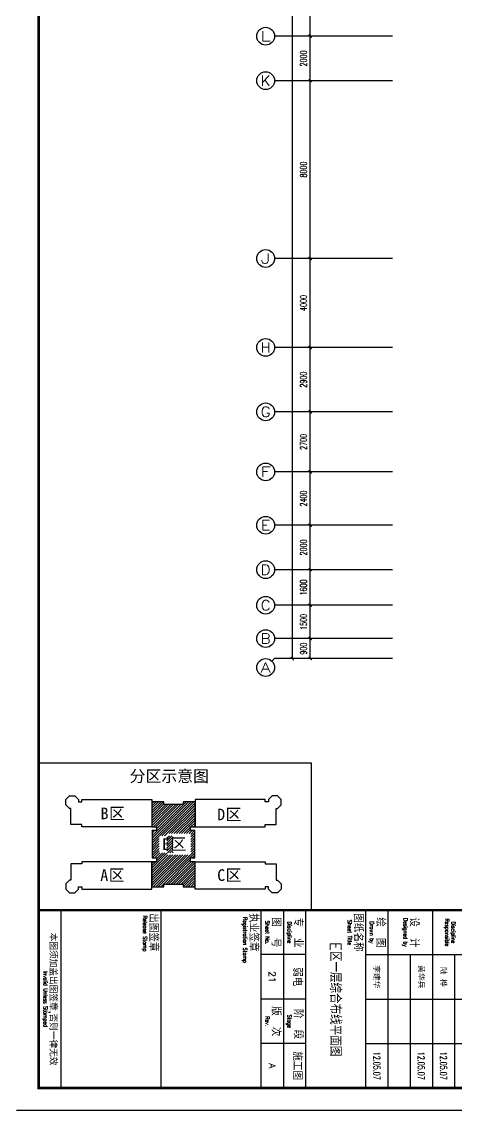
# Model space of a CAD drawing. Extents: x 190999 to 834799, y -200814 to 215286.
# Drawn here: x 666844 to 686368, y 36986 to 85954 of the extents above; entities that cross this region are included whole.
import ezdxf
from ezdxf.enums import TextEntityAlignment as Align

# ---------------------------------------------------------------- set-up
doc = ezdxf.new("R2010")
doc.units = 0
doc.header["$LTSCALE"] = 1000
doc.header["$MEASUREMENT"] = 0
for name, color, linetype in [('AXIS', 3, 'Continuous'), ('AXIS_TEXT', 7, 'Continuous'), ('PUB_HATCH', 250, 'Continuous'), ('图框', 189, 'Continuous'), ('房间名称', 7, 'Continuous')]:
    doc.layers.add(name, color=color, linetype=linetype)
doc.styles.add('_TCH_AXIS', font='COMPLEX', dxfattribs={"bigfont": 'GBCBIG'})
doc.styles.add('COMPLEX', font='COMPLEX')
doc.styles.add('DIM_FONT', font='SIMPLEX', dxfattribs={"width": 0.7, "bigfont": 'GBCBIG'})
doc.styles.add('HT', font='simhei.ttf')
doc.styles.add('TKZ1_tjhts.shx', font='tjromant.shx', dxfattribs={"bigfont": 'tjhts.shx'})
doc.styles.add('TKZ2_tjkts.shx', font='tjromant.shx', dxfattribs={"bigfont": 'tjkts.shx'})
doc.styles.add('车', font='simhei.ttf')
doc.dimstyles.new('DIMN', dxfattribs={"dimtxt": 300, "dimasz": 100, "dimexe": 250, "dimexo": 300, "dimgap": 150, "dimtad": 1, "dimdec": 0, "dimzin": 0, "dimdsep": 46, "dimtxsty": 'DIM_FONT', "dimblk": 'ARCHTICK', "dimcen": 0.09, "dimclrt": 7, "dimazin": 2, "dimtfac": 1, "dimtdec": 0, "dimtix": 1, "dimtmove": 2, "dimatfit": 3, "dimfxl": 0, "dimtolj": 1, "dimtzin": 0, "dimarcsym": 0})

# ---------------------------------------------------------------- blocks, each defined once
blk = doc.blocks.new('TJAD_TK_A0')
at = {"layer": '图框'}
for p, q in [((2162, -441.7), (2162, 399.3)), ((2092, -284.7), (2092, -154.7)), ((2112, -284.7), (2112, -164.7)), ((2132, -284.7), (2132, -164.7)), ((2092, -244.7), (2152, -244.7)), ((2072, -254.7), (2152, -254.7)), ((2092, -264.7), (2152, -264.7)), ((2072, -274.7), (2152, -274.7)), ((2072, -311.7), (2152, -311.7)), ((2092, -311.7), (2092, -331.7)), ((2112, -311.7), (2112, -331.7)), ((2132, -311.7), (2132, -331.7)), ((2072, -321.7), (2152, -321.7)), ((2072, -376.7), (2152, -376.7)), ((2072, -421.7), (2152, -421.7))]:
    blk.add_line(p, q, dxfattribs=at)
at = {"layer": '图框', "const_width": 1.2}
blk.add_lwpolyline([(2152, -431.7), (2152, 389.3), (998, 389.3), (998, -431.7)], close=True, dxfattribs=at)
at = {"layer": '图框'}
for points, const_width in [([(2072, 389.3), (2072, -431.7)], 1), ([(2072, -284.7), (2152, -284.7)], 0.6), ([(2072, -331.7), (2152, -331.7)], 0.6)]:
    blk.add_lwpolyline(points, dxfattribs=dict(at, const_width=const_width))
at = {"layer": '图框', "style": 'TKZ2_tjkts.shx', "width": 0.8}
for s, p in [('Discipline', (2082, -245.28)), ('Responsible', (2082, -248)), ('Designed by', (2082, -266.76)), ('Drawn by', (2082, -281.86)), ('Sheet Title', (2082, -291.86)), ('Discipline', (2082, -318.86)), ('Stage', (2122, -318.86)), ('Sheet No.', (2082, -328.86)), ('Rev.', (2122, -328.86)), ('Registration Stamp', (2085.41, -338.86)), ('Release Stamp', (2082.52, -383.86)), ('Invalid Unless Stamped', (2112, -428.53))]:
    blk.add_text(s, height=1.8, dxfattribs=at).set_placement(p, align=Align.MIDDLE_CENTER)
at = {"layer": '图框', "color": 0, "style": '车'}
for s, p in [('陆 桦', (2102, -249.7)), ('黄华兵', (2102, -259.7)), ('李建华', (2102, -279.7))]:
    blk.add_text(s, height=2.5, dxfattribs=at).set_placement(p, align=Align.MIDDLE_CENTER)
at = {"layer": '图框', "color": 0, "style": 'TKZ1_tjhts.shx', "width": 0.7}
for p in [(2142, -249.7), (2142, -259.7), (2142, -279.7)]:
    blk.add_text('12.05.07', height=3, dxfattribs=at).set_placement(p, align=Align.MIDDLE_CENTER)
at = {"layer": '图框', "style": 'TKZ2_tjkts.shx'}
for s, height, p in [('设  计', 3.6, (2082, -263.06)), ('绘  图', 3.6, (2082, -278.16)), ('图纸名称', 3.6, (2082, -288.16)), ('专  业', 3.6, (2082, -315.16)), (' 阶  段', 3.6, (2122, -315.16)), ('图  号', 3.6, (2082, -325.16)), ('版  次', 3.6, (2122, -325.16)), ('执业签章', 3.6, (2082, -335.16)), ('出图签章', 3.6, (2082, -380.16)), ('本图须加盖出图签章,否则一律无效', 3, (2112, -425.28))]:
    blk.add_text(s, height=height, dxfattribs=at).set_placement(p, align=Align.MIDDLE_CENTER)
at = {"layer": '图框', "color": 3, "style": 'TKZ1_tjhts.shx'}
for s, height, p in [('弱电', 3.6, (2102, -315.54)), ('施工图', 3.6, (2142, -315.54)), ('A', 3, (2142, -326.7))]:
    blk.add_text(s, height=height, dxfattribs=at).set_placement(p, align=Align.MIDDLE_CENTER)
blk = doc.blocks.new('_ArchTick')
at = {"const_width": 0.5}
blk.add_lwpolyline([(-0.7, -0.7), (0.7, 0.7)], dxfattribs=at)
blk = doc.blocks.new('*D378')
at = {"layer": 'AXIS', "color": 0, "lineweight": -2}
for p, q in [((680599, 58204), (679554, 58204)), ((679804, 57304), (679804, 58204)), ((680599, 57304), (679554, 57304))]:
    blk.add_line(p, q, dxfattribs=at)
at = {"layer": 'Defpoints', "color": 0}
for p in [(679804, 58204), (680899, 58204), (680899, 57304)]:
    blk.add_point(p, dxfattribs=at)
at = {"layer": 'AXIS', "color": 0, "lineweight": -2, "xscale": 100, "yscale": 100, "zscale": 100}
for p, rotation in [((679804, 58204), 90), ((679804, 57304), 270)]:
    blk.add_blockref('_ArchTick', p, dxfattribs=dict(at, rotation=rotation))
at = {"layer": 'AXIS', "color": 7, "insert": (679504, 57754), "char_height": 300, "attachment_point": 5, "rotation": 90, "style": 'DIM_FONT'}
blk.add_mtext('\\A1;900', dxfattribs=at)
blk = doc.blocks.new('*D379')
at = {"layer": 'AXIS', "color": 0, "lineweight": -2}
for p, q in [((680599, 59704), (679554, 59704)), ((679804, 58204), (679804, 59704)), ((680599, 58204), (679554, 58204))]:
    blk.add_line(p, q, dxfattribs=at)
at = {"layer": 'Defpoints', "color": 0}
for p in [(679804, 59704), (680899, 59704), (680899, 58204)]:
    blk.add_point(p, dxfattribs=at)
at = {"layer": 'AXIS', "color": 0, "lineweight": -2, "xscale": 100, "yscale": 100, "zscale": 100}
for p, rotation in [((679804, 59704), 90), ((679804, 58204), 270)]:
    blk.add_blockref('_ArchTick', p, dxfattribs=dict(at, rotation=rotation))
at = {"layer": 'AXIS', "color": 7, "insert": (679504, 58954), "char_height": 300, "attachment_point": 5, "rotation": 90, "style": 'DIM_FONT'}
blk.add_mtext('\\A1;1500', dxfattribs=at)
blk = doc.blocks.new('*D380')
at = {"layer": 'AXIS', "color": 0, "lineweight": -2}
for p, q in [((680599, 61304), (679554, 61304)), ((679804, 59704), (679804, 61304)), ((680599, 59704), (679554, 59704))]:
    blk.add_line(p, q, dxfattribs=at)
at = {"layer": 'Defpoints', "color": 0}
for p in [(679804, 61304), (680899, 61304), (680899, 59704)]:
    blk.add_point(p, dxfattribs=at)
at = {"layer": 'AXIS', "color": 0, "lineweight": -2, "xscale": 100, "yscale": 100, "zscale": 100}
for p, rotation in [((679804, 61304), 90), ((679804, 59704), 270)]:
    blk.add_blockref('_ArchTick', p, dxfattribs=dict(at, rotation=rotation))
at = {"layer": 'AXIS', "color": 7, "insert": (679504, 60504), "char_height": 300, "attachment_point": 5, "rotation": 90, "style": 'DIM_FONT'}
blk.add_mtext('\\A1;1600', dxfattribs=at)
blk = doc.blocks.new('*D381')
at = {"layer": 'AXIS', "color": 0, "lineweight": -2}
for p, q in [((680599, 63304), (679554, 63304)), ((679804, 61304), (679804, 63304)), ((680599, 61304), (679554, 61304))]:
    blk.add_line(p, q, dxfattribs=at)
at = {"layer": 'Defpoints', "color": 0}
for p in [(679804, 63304), (680899, 63304), (680899, 61304)]:
    blk.add_point(p, dxfattribs=at)
at = {"layer": 'AXIS', "color": 0, "lineweight": -2, "xscale": 100, "yscale": 100, "zscale": 100}
for p, rotation in [((679804, 63304), 90), ((679804, 61304), 270)]:
    blk.add_blockref('_ArchTick', p, dxfattribs=dict(at, rotation=rotation))
at = {"layer": 'AXIS', "color": 7, "insert": (679504, 62304), "char_height": 300, "attachment_point": 5, "rotation": 90, "style": 'DIM_FONT'}
blk.add_mtext('\\A1;2000', dxfattribs=at)
blk = doc.blocks.new('*D382')
at = {"layer": 'AXIS', "color": 0, "lineweight": -2}
for p, q in [((680599, 65704), (679554, 65704)), ((679804, 63304), (679804, 65704)), ((680599, 63304), (679554, 63304))]:
    blk.add_line(p, q, dxfattribs=at)
at = {"layer": 'Defpoints', "color": 0}
for p in [(679804, 65704), (680899, 65704), (680899, 63304)]:
    blk.add_point(p, dxfattribs=at)
at = {"layer": 'AXIS', "color": 0, "lineweight": -2, "xscale": 100, "yscale": 100, "zscale": 100}
for p, rotation in [((679804, 65704), 90), ((679804, 63304), 270)]:
    blk.add_blockref('_ArchTick', p, dxfattribs=dict(at, rotation=rotation))
at = {"layer": 'AXIS', "color": 7, "insert": (679504, 64504), "char_height": 300, "attachment_point": 5, "rotation": 90, "style": 'DIM_FONT'}
blk.add_mtext('\\A1;2400', dxfattribs=at)
blk = doc.blocks.new('*D383')
at = {"layer": 'AXIS', "color": 0, "lineweight": -2}
for p, q in [((680599, 68404), (679554, 68404)), ((679804, 65704), (679804, 68404)), ((680599, 65704), (679554, 65704))]:
    blk.add_line(p, q, dxfattribs=at)
at = {"layer": 'Defpoints', "color": 0}
for p in [(679804, 68404), (680899, 68404), (680899, 65704)]:
    blk.add_point(p, dxfattribs=at)
at = {"layer": 'AXIS', "color": 0, "lineweight": -2, "xscale": 100, "yscale": 100, "zscale": 100}
for p, rotation in [((679804, 68404), 90), ((679804, 65704), 270)]:
    blk.add_blockref('_ArchTick', p, dxfattribs=dict(at, rotation=rotation))
at = {"layer": 'AXIS', "color": 7, "insert": (679504, 67054), "char_height": 300, "attachment_point": 5, "rotation": 90, "style": 'DIM_FONT'}
blk.add_mtext('\\A1;2700', dxfattribs=at)
blk = doc.blocks.new('*D384')
at = {"layer": 'AXIS', "color": 0, "lineweight": -2}
for p, q in [((680599, 71304), (679554, 71304)), ((679804, 68404), (679804, 71304)), ((680599, 68404), (679554, 68404))]:
    blk.add_line(p, q, dxfattribs=at)
at = {"layer": 'Defpoints', "color": 0}
for p in [(679804, 71304), (680899, 71304), (680899, 68404)]:
    blk.add_point(p, dxfattribs=at)
at = {"layer": 'AXIS', "color": 0, "lineweight": -2, "xscale": 100, "yscale": 100, "zscale": 100}
for p, rotation in [((679804, 71304), 90), ((679804, 68404), 270)]:
    blk.add_blockref('_ArchTick', p, dxfattribs=dict(at, rotation=rotation))
at = {"layer": 'AXIS', "color": 7, "insert": (679504, 69854), "char_height": 300, "attachment_point": 5, "rotation": 90, "style": 'DIM_FONT'}
blk.add_mtext('\\A1;2900', dxfattribs=at)
blk = doc.blocks.new('*D385')
at = {"layer": 'AXIS', "color": 0, "lineweight": -2}
for p, q in [((680599, 75304), (679554, 75304)), ((679804, 71304), (679804, 75304)), ((680599, 71304), (679554, 71304))]:
    blk.add_line(p, q, dxfattribs=at)
at = {"layer": 'Defpoints', "color": 0}
for p in [(679804, 75304), (680899, 75304), (680899, 71304)]:
    blk.add_point(p, dxfattribs=at)
at = {"layer": 'AXIS', "color": 0, "lineweight": -2, "xscale": 100, "yscale": 100, "zscale": 100}
for p, rotation in [((679804, 75304), 90), ((679804, 71304), 270)]:
    blk.add_blockref('_ArchTick', p, dxfattribs=dict(at, rotation=rotation))
at = {"layer": 'AXIS', "color": 7, "insert": (679504, 73304), "char_height": 300, "attachment_point": 5, "rotation": 90, "style": 'DIM_FONT'}
blk.add_mtext('\\A1;4000', dxfattribs=at)
blk = doc.blocks.new('*D386')
at = {"layer": 'AXIS', "color": 0, "lineweight": -2}
for p, q in [((680599, 83304), (679554, 83304)), ((679804, 75304), (679804, 83304)), ((680599, 75304), (679554, 75304))]:
    blk.add_line(p, q, dxfattribs=at)
at = {"layer": 'Defpoints', "color": 0}
for p in [(679804, 83304), (680899, 83304), (680899, 75304)]:
    blk.add_point(p, dxfattribs=at)
at = {"layer": 'AXIS', "color": 0, "lineweight": -2, "xscale": 100, "yscale": 100, "zscale": 100}
for p, rotation in [((679804, 83304), 90), ((679804, 75304), 270)]:
    blk.add_blockref('_ArchTick', p, dxfattribs=dict(at, rotation=rotation))
at = {"layer": 'AXIS', "color": 7, "insert": (679504, 79304), "char_height": 300, "attachment_point": 5, "rotation": 90, "style": 'DIM_FONT'}
blk.add_mtext('\\A1;8000', dxfattribs=at)
blk = doc.blocks.new('*D387')
at = {"layer": 'AXIS', "color": 0, "lineweight": -2}
for p, q in [((680599, 85304), (679554, 85304)), ((679804, 83304), (679804, 85304)), ((680599, 83304), (679554, 83304))]:
    blk.add_line(p, q, dxfattribs=at)
at = {"layer": 'Defpoints', "color": 0}
for p in [(679804, 85304), (680899, 85304), (680899, 83304)]:
    blk.add_point(p, dxfattribs=at)
at = {"layer": 'AXIS', "color": 0, "lineweight": -2, "xscale": 100, "yscale": 100, "zscale": 100}
for p, rotation in [((679804, 85304), 90), ((679804, 83304), 270)]:
    blk.add_blockref('_ArchTick', p, dxfattribs=dict(at, rotation=rotation))
at = {"layer": 'AXIS', "color": 7, "insert": (679504, 84304), "char_height": 300, "attachment_point": 5, "rotation": 90, "style": 'DIM_FONT'}
blk.add_mtext('\\A1;2000', dxfattribs=at)
blk = doc.blocks.new('*D388')
at = {"layer": 'AXIS', "color": 0, "lineweight": -2}
for p, q in [((680599, 89304), (679554, 89304)), ((679804, 85304), (679804, 89304)), ((680599, 85304), (679554, 85304))]:
    blk.add_line(p, q, dxfattribs=at)
at = {"layer": 'Defpoints', "color": 0}
for p in [(679804, 89304), (680899, 89304), (680899, 85304)]:
    blk.add_point(p, dxfattribs=at)
at = {"layer": 'AXIS', "color": 0, "lineweight": -2, "xscale": 100, "yscale": 100, "zscale": 100}
for p, rotation in [((679804, 89304), 90), ((679804, 85304), 270)]:
    blk.add_blockref('_ArchTick', p, dxfattribs=dict(at, rotation=rotation))
at = {"layer": 'AXIS', "color": 7, "insert": (679504, 87304), "char_height": 300, "attachment_point": 5, "rotation": 90, "style": 'DIM_FONT'}
blk.add_mtext('\\A1;4000', dxfattribs=at)
blk = doc.blocks.new('*D405')
at = {"layer": 'AXIS', "color": 0, "lineweight": -2}
for p, q in [((680599, 145304), (678754, 145304)), ((679004, 57304), (679004, 145304)), ((680599, 57304), (678754, 57304))]:
    blk.add_line(p, q, dxfattribs=at)
at = {"layer": 'Defpoints', "color": 0}
for p in [(679004, 145304), (680899, 145304), (680899, 57304)]:
    blk.add_point(p, dxfattribs=at)
at = {"layer": 'AXIS', "color": 0, "lineweight": -2, "xscale": 100, "yscale": 100, "zscale": 100}
for p, rotation in [((679004, 145304), 90), ((679004, 57304), 270)]:
    blk.add_blockref('_ArchTick', p, dxfattribs=dict(at, rotation=rotation))
at = {"layer": 'AXIS', "color": 7, "insert": (678704, 101304), "char_height": 300, "attachment_point": 5, "rotation": 90, "style": 'DIM_FONT'}
blk.add_mtext('\\A1;88000', dxfattribs=at)
blk = doc.blocks.new('_AXISO')
blk.add_circle((0, 0), 0.5)
at = {"layer": 'AXIS_TEXT', "style": 'COMPLEX', "width": 1.041667}
blk.add_attdef('A', text='', height=0.56, dxfattribs=at).set_placement((-0.25, -0.28), (0.25, -0.28), align=Align.FIT)

msp = doc.modelspace()

# ---------------------------------------------------------------- hatches: boundary and pattern name
at = {"layer": 'PUB_HATCH'}
h = msp.add_hatch(dxfattribs=at)
h.set_pattern_fill('ANSI31', color=256, scale=50, style=0)
h.set_pattern_definition([(45, (49665.26, 1283198.1), (-56.1266008, 56.1266008), [])])
edge = h.paths.add_edge_path(flags=16)
edge.add_line((673019.7, 48572.2), (673650.3, 48572.2))
edge.add_line((673650.3, 48572.2), (673650.3, 49329.8))
edge.add_line((673650.3, 49329.8), (673019.7, 49329.8))
edge.add_line((673019.7, 49329.8), (673019.7, 48572.2))
edge.add_line((673365.3, 48480.7), (674438.9, 48480.7))
edge.add_line((674438.9, 48480.7), (674438.9, 49433.2))
edge.add_line((674438.9, 49433.2), (673365.3, 49433.2))
edge.add_line((673365.3, 49433.2), (673365.3, 48480.7))
h.paths.add_polyline_path([(673662.1, 47160.8), (674097, 47160.8), (674097, 47035.8), (674629.5, 47035.8), (674629.5, 48165.8), (674432, 48165.8), (674432, 48335.8), (674627, 48335.8), (674627, 49565.8), (674432, 49565.8), (674432, 49735.8), (674629.5, 49735.8), (674629.5, 50865.8), (674097, 50865.8), (674097, 50740.8), (673227.1, 50740.8), (673227.1, 50865.8), (672694.5, 50865.8), (672694.5, 49735.8), (672892.1, 49735.8), (672892.1, 49565.8), (672697.1, 49565.8), (672697.1, 48335.8), (672892.1, 48335.8), (672892.1, 48165.8), (672694.5, 48165.8), (672694.5, 47035.8), (673227.1, 47035.8), (673227.1, 47160.8)])

# ---------------------------------------------------------------- linework, layer by layer
msp.add_lwpolyline([(667598.5, 45986.5), (679864, 45986.5), (679864, 52604), (667598.5, 52604)], close=True)
for points in [[(672689.6, 50865.8), (672689.6, 49735.8), (669547, 49735.8), (669547, 49835.8), (669047, 49835.8), (669047, 50565.8), (668993.9, 50565.8), (668827, 50732.7), (668827, 50968.8), (668994, 51135.8), (669230.1, 51135.8), (669397.1, 50968.8), (669397.1, 50865.8), (669547, 50865.8), (669547, 50965.8), (672689.6, 50965.8), (672689.6, 50865.8)], [(674634.5, 50865.8), (674634.5, 49735.8), (677777, 49735.8), (677777, 49835.8), (678277.1, 49835.8), (678277.1, 50565.8), (678330.2, 50565.8), (678497.1, 50732.7), (678497.1, 50968.8), (678330.1, 51135.8), (678094, 51135.8), (677927, 50968.8), (677927, 50865.8), (677777, 50865.8), (677777, 50965.8), (674634.5, 50965.8), (674634.5, 50865.8)], [(673662.1, 47160.8), (674097, 47160.8), (674097, 47035.8), (674629.5, 47035.8), (674629.5, 47035.8), (674629.5, 48165.8), (674432, 48165.8), (674432, 48335.8), (674627, 48335.8), (674627, 49565.8), (674432, 49565.8), (674432, 49735.8), (674629.5, 49735.8), (674629.5, 50865.8), (674097, 50865.8), (674097, 50740.8), (673227.1, 50740.8), (673227.1, 50865.8), (672694.5, 50865.8), (672694.5, 49735.8), (672892.1, 49735.8), (672892.1, 49565.8), (672697.1, 49565.8), (672697.1, 48335.8), (672892.1, 48335.8), (672892.1, 48165.8), (672694.5, 48165.8), (672694.5, 47035.8), (672694.5, 47035.8), (673227.1, 47035.8), (673227.1, 47160.8), (673662.1, 47160.8)], [(672689.6, 47035.8), (672689.6, 48165.8), (669547, 48165.8), (669547, 48065.8), (669047, 48065.8), (669047, 47335.8), (668993.9, 47335.8), (668827, 47168.9), (668827, 46932.8), (668994, 46765.8), (669230.1, 46765.8), (669397.1, 46932.8), (669397.1, 47035.8), (669547, 47035.8), (669547, 46935.8), (672689.6, 46935.8), (672689.6, 47035.8)], [(674634.5, 47035.8), (674634.5, 48165.8), (677777, 48165.8), (677777, 48065.8), (678277.1, 48065.8), (678277.1, 47335.8), (678330.2, 47335.8), (678497.1, 47168.9), (678497.1, 46932.8), (678330.1, 46765.8), (678094, 46765.8), (677927, 46932.8), (677927, 47035.8), (677777, 47035.8), (677777, 46935.8), (674634.5, 46935.8), (674634.5, 47035.8)]]:
    msp.add_lwpolyline(points)
at = {"layer": 'AXIS'}
for p, q in [((683509.3, 85303.7), (678204.1, 85303.7)), ((683509.3, 83303.7), (678204.1, 83303.7)), ((683509.3, 75303.7), (678204.1, 75303.7)), ((683509.3, 71303.7), (678204.1, 71303.7)), ((683509.3, 68403.7), (678204.1, 68403.7)), ((683509.3, 65703.7), (678204.1, 65703.7)), ((683509.3, 63303.7), (678204.1, 63303.7)), ((683509.3, 61303.7), (678204.1, 61303.7)), ((683509.3, 59703.7), (678204.1, 59703.7)), ((683509.3, 58203.7), (678204.1, 58203.7)), ((678086.9, 57186.5), (678204.1, 57303.7)), ((683509.3, 57303.7), (678204.1, 57303.7))]:
    msp.add_line(p, q, dxfattribs=at)

# ---------------------------------------------------------------- block references
ref = msp.add_blockref('_AXISO', (677804.1, 85303.7), dxfattribs=dict(at, xscale=800, yscale=800, zscale=800))
ref.add_attrib('A', 'L', dxfattribs={"layer": 'AXIS_TEXT', "height": 452.5, "style": '_TCH_AXIS', "width": 1.4}).set_placement((677577.8, 85077.4), (678030.4, 85077.4), align=Align.FIT)
ref = msp.add_blockref('_AXISO', (677804.1, 83303.7), dxfattribs=dict(at, xscale=800, yscale=800, zscale=800))
ref.add_attrib('A', 'K', dxfattribs={"layer": 'AXIS_TEXT', "height": 452.5, "style": '_TCH_AXIS', "width": 1.105263}).set_placement((677577.8, 83077.4), (678030.4, 83077.4), align=Align.FIT)
ref = msp.add_blockref('_AXISO', (677804.1, 75303.7), dxfattribs=dict(at, xscale=800, yscale=800, zscale=800))
ref.add_attrib('A', 'J', dxfattribs={"layer": 'AXIS_TEXT', "height": 452.5, "style": '_TCH_AXIS', "width": 1.909091}).set_placement((677577.8, 75077.4), (678030.4, 75077.4), align=Align.FIT)
ref = msp.add_blockref('_AXISO', (677804.1, 71303.7), dxfattribs=dict(at, xscale=800, yscale=800, zscale=800))
ref.add_attrib('A', 'H', dxfattribs={"layer": 'AXIS_TEXT', "height": 452.5, "style": '_TCH_AXIS', "width": 1.05}).set_placement((677577.8, 71077.4), (678030.4, 71077.4), align=Align.FIT)
ref = msp.add_blockref('_AXISO', (677804.1, 68403.7), dxfattribs=dict(at, xscale=800, yscale=800, zscale=800))
ref.add_attrib('A', 'G', dxfattribs={"layer": 'AXIS_TEXT', "height": 452.5, "style": '_TCH_AXIS', "width": 1.166667}).set_placement((677577.8, 68177.4), (678030.4, 68177.4), align=Align.FIT)
ref = msp.add_blockref('_AXISO', (677804.1, 65703.7), dxfattribs=dict(at, xscale=800, yscale=800, zscale=800))
ref.add_attrib('A', 'F', dxfattribs={"layer": 'AXIS_TEXT', "height": 452.5, "style": '_TCH_AXIS', "width": 1.3125}).set_placement((677577.8, 65477.4), (678030.4, 65477.4), align=Align.FIT)
ref = msp.add_blockref('_AXISO', (677804.1, 63303.7), dxfattribs=dict(at, xscale=800, yscale=800, zscale=800))
ref.add_attrib('A', 'E', dxfattribs={"layer": 'AXIS_TEXT', "height": 452.5, "style": '_TCH_AXIS', "width": 1.3125}).set_placement((677577.8, 63077.4), (678030.4, 63077.4), align=Align.FIT)
ref = msp.add_blockref('_AXISO', (677804.1, 61303.7), dxfattribs=dict(at, xscale=800, yscale=800, zscale=800))
ref.add_attrib('A', 'D', dxfattribs={"layer": 'AXIS_TEXT', "height": 452.5, "style": '_TCH_AXIS', "width": 1.235294}).set_placement((677577.8, 61077.4), (678030.4, 61077.4), align=Align.FIT)
ref = msp.add_blockref('_AXISO', (677804.1, 59703.7), dxfattribs=dict(at, xscale=800, yscale=800, zscale=800))
ref.add_attrib('A', 'C', dxfattribs={"layer": 'AXIS_TEXT', "height": 452.5, "style": '_TCH_AXIS', "width": 1.4}).set_placement((677577.8, 59477.4), (678030.4, 59477.4), align=Align.FIT)
ref = msp.add_blockref('_AXISO', (677804.1, 58203.7), dxfattribs=dict(at, xscale=800, yscale=800, zscale=800))
ref.add_attrib('A', 'B', dxfattribs={"layer": 'AXIS_TEXT', "height": 452.5, "style": '_TCH_AXIS', "width": 1.235294}).set_placement((677577.8, 57977.4), (678030.4, 57977.4), align=Align.FIT)
ref = msp.add_blockref('_AXISO', (677804.1, 56903.7), dxfattribs=dict(at, xscale=800, yscale=800, zscale=800))
ref.add_attrib('A', 'A', dxfattribs={"layer": 'AXIS_TEXT', "height": 452.5, "style": '_TCH_AXIS', "width": 1.166667}).set_placement((677577.8, 56677.4), (678030.4, 56677.4), align=Align.FIT)
at = {"layer": '图框', "xscale": 100, "yscale": 100, "zscale": 100, "rotation": 270}
msp.add_blockref('TJAD_TK_A0', (710768.8, 253186.5), dxfattribs=at)

# ---------------------------------------------------------------- texts
at = {"layer": '图框', "color": 3, "style": 'TKZ1_tjhts.shx'}
for s, height, p in [('E区一层综合布线平面图', 500, (680948.5, 41986.5)), ('21', 300, (678098.5, 42986.5))]:
    msp.add_text(s, height=height, rotation=270, dxfattribs=at).set_placement(p, align=Align.MIDDLE_CENTER)
at = {"layer": '房间名称', "style": 'HT'}
for s, height, p in [('分区示意图', 522.78, (671689.8, 51756.3)), ('B', 522.8, (670384, 50077.5)), ('区', 522.8, (670762.1, 50077.5)), ('D', 522.8, (675626, 50032.3)), ('区', 522.8, (676004.1, 50032.3)), ('E', 522.8, (673146, 48698.5)), ('区', 522.8, (673524.1, 48698.5)), ('A', 522.8, (670372.2, 47301.2)), ('区', 522.8, (670750.3, 47301.2)), ('C', 522.8, (675626, 47303.1)), ('区', 522.8, (676004.1, 47303.1))]:
    msp.add_text(s, height=height, dxfattribs=at).set_placement(p)

# ---------------------------------------------------------------- dimensions: what is measured, and where the dimension line sits
at = {"layer": 'AXIS'}
for p1, p2, distance, picture, middle in [((680898.5, 57303.7), (680898.5, 145303.7), 1894.4, '*D405', (678704.1, 101303.7)), ((680898.5, 85303.7), (680898.5, 89303.7), 1094.4, '*D388', (679504.1, 87303.7)), ((680898.5, 83303.7), (680898.5, 85303.7), 1094.4, '*D387', (679504.1, 84303.7)), ((680898.5, 75303.7), (680898.5, 83303.7), 1094.4, '*D386', (679504.1, 79303.7)), ((680898.5, 71303.7), (680898.5, 75303.7), 1094.4, '*D385', (679504.1, 73303.7)), ((680898.5, 68403.7), (680898.5, 71303.7), 1094.4, '*D384', (679504.1, 69853.7)), ((680898.5, 65703.7), (680898.5, 68403.7), 1094.4, '*D383', (679504.1, 67053.7)), ((680898.5, 63303.7), (680898.5, 65703.7), 1094.4, '*D382', (679504.1, 64503.7)), ((680898.5, 61303.7), (680898.5, 63303.7), 1094.4, '*D381', (679504.1, 62303.7)), ((680898.5, 59703.7), (680898.5, 61303.7), 1094.4, '*D380', (679504.1, 60503.7)), ((680898.5, 58203.7), (680898.5, 59703.7), 1094.4, '*D379', (679504.1, 58953.7)), ((680898.5, 57303.7), (680898.5, 58203.7), 1094.4, '*D378', (679504.1, 57753.7))]:
    dim = msp.add_aligned_dim(p1=p1, p2=p2, distance=distance, dimstyle='DIMN', dxfattribs=at)
    dim.commit()
    dim.dimension.update_dxf_attribs({"geometry": picture, "text_midpoint": middle})

doc.saveas('drawing.dxf')
